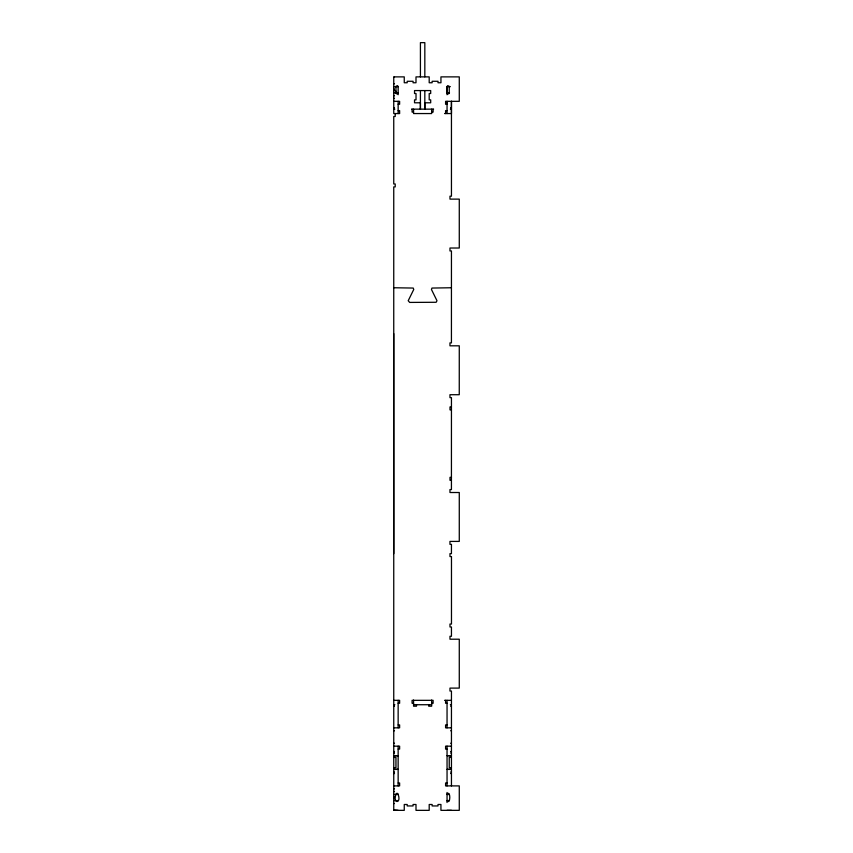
<?xml version="1.0" encoding="UTF-8"?>
<svg xmlns="http://www.w3.org/2000/svg" width="853" height="853" viewBox="0 0 853 853"><rect width="100%" height="100%" fill="white"/><g stroke="black" fill="none" stroke-linecap="round" stroke-linejoin="round"><path stroke-width="1.28" d="M447.047 94.726L447.047 86.473L447.75 85.62L449.232 86.302L449.254 92.774A1.098 1.098 0 0 1 448.145 93.873A1.098 1.098 0 0 1 447.047 92.774L447.047 86.654L450.352 86.654M393.745 77.303L394.481 77.303M393.745 83.722L394.481 83.722M393.745 86.654L398.148 86.654M393.745 89.107L394.481 89.107M393.745 90.567L394.854 90.567M393.745 92.774L398.148 92.774A1.098 1.098 0 0 1 397.05 93.873A1.098 1.098 0 0 1 395.952 92.774L395.973 86.302L397.455 85.62L398.148 86.473L398.148 94.726M447.047 92.774L449.488 92.774M393.745 95.707L394.481 95.707M393.745 98.394L394.481 98.394M393.745 101.326L399.62 101.326L399.62 104.258L398.148 104.258M447.047 104.258L445.586 104.258L445.586 101.326L459.277 101.326L459.277 76.877L440.937 76.877L440.958 82.752L438.005 82.752L438.026 81.28L432.13 81.28L432.13 82.752L429.198 82.752L429.198 76.877L415.997 76.877L415.997 82.752L413.065 82.752L413.087 81.28L407.201 81.28L407.201 82.752L404.258 82.752L404.258 76.877L393.745 76.877L393.745 113.556L399.641 113.556L399.62 110.623L398.148 110.623M393.745 107.681L394.481 107.681M450.715 107.681L451.45 107.681M393.745 109.152L394.854 109.152M411.594 109.152L433.601 109.152M450.352 109.152L451.45 109.152M447.068 110.623L445.586 110.623L445.586 113.556M413.566 112.084L412.095 112.084L412.095 109.152M431.661 112.084L433.121 112.084L433.121 109.152M444.552 113.556L451.45 113.556L451.45 101.326L451.45 196.19L449.979 196.19L449.979 199.122L459.277 199.122L459.277 248.02L449.979 248.02L449.979 250.953L451.45 250.953L451.429 342.885L449.957 342.885L449.979 345.817L459.277 345.817L459.255 394.715L449.957 394.715L449.979 397.647L451.45 397.647L451.429 489.579L449.957 489.579L449.979 492.512L459.277 492.512L459.277 541.41L449.957 541.41L449.957 544.342L451.45 544.342L451.429 553.64L449.979 553.64L449.979 556.572L451.472 556.572L451.472 624.044L449.979 624.044L450 626.987L451.45 626.987L451.45 636.274L449.979 636.274L449.979 639.206L459.277 639.206L459.277 688.104L449.979 688.104L449.979 691.037L451.45 691.037L451.45 785.901M393.745 287.749L413.204 288.058L413.758 289.455L408.214 300.714L409.664 302.42L436.15 302.282L436.981 300.714L431.437 289.455L431.991 288.058L451.45 287.749M393.723 333.598L393.766 553.64M451.45 406.945L450 406.945L450 409.877L451.472 409.877M451.472 477.349L450 477.349L450 480.292L451.45 480.292M393.745 700.334L399.62 700.334L399.62 703.267L398.148 703.267M444.552 700.334L451.45 700.334M413.566 703.267L412.095 703.267L412.095 700.334L433.121 700.334L433.121 703.267L431.661 703.267M447.047 703.267L445.586 703.267L445.586 700.334M393.745 704.727L394.854 704.727M413.556 704.727L431.65 704.727M450.352 704.727L451.45 704.727M393.745 706.199L394.481 706.199M450.715 706.199L451.45 706.199M398.148 724.901L399.62 724.901L399.62 727.833L393.745 727.833M447.047 724.901L445.586 724.901L445.586 727.833L451.45 727.833M393.745 730.765L394.481 730.765M450.715 730.765L451.45 730.765M393.745 743.24L394.481 743.24M450.715 743.24L451.45 743.24M393.745 746.172L399.62 746.172L399.62 749.105L398.148 749.105M451.45 746.172L445.586 746.172L445.586 749.105L447.047 749.105M393.745 751.536L394.481 751.536M450.715 751.536L451.45 751.536M393.745 753.007L394.481 753.007M450.715 753.007L451.45 753.007M393.745 757.411L395.952 757.411L395.952 767.679L393.745 767.679M451.45 757.411L449.243 757.411L449.243 767.679L451.45 767.679M393.745 769.353L398.148 769.353M447.047 769.353L451.45 769.353M393.745 769.406L397.413 769.406M447.782 769.406L451.45 769.406M393.745 772.072L394.481 772.072M450.715 772.072L451.45 772.072M393.745 773.543L394.481 773.543M450.715 773.543L451.45 773.543M398.148 782.969L399.62 782.969L399.62 785.901L393.745 785.901M447.047 782.969L445.586 782.969L445.586 785.901L459.277 785.901L459.277 810.35L440.937 810.35L440.937 804.486L438.005 804.486L438.005 805.946L432.13 805.946L432.13 804.486L429.198 804.486L429.198 810.35L415.997 810.35L415.997 804.486L413.065 804.486L413.065 805.946L407.201 805.946L407.201 804.486L404.258 804.486L404.258 810.35L393.745 810.35L393.745 186.903L395.216 186.903L395.216 183.971L393.745 183.971L393.745 116.488L395.216 116.488L395.216 113.556M393.745 788.833L394.481 788.833M393.745 791.52L394.481 791.52M393.745 794.463L398.148 794.463C401.667 803.835 392.433 803.835 395.952 794.463A1.098 1.098 0 0 1 397.05 793.354A1.098 1.098 0 0 1 398.148 794.463M449.488 794.463L447.047 794.463A1.098 1.098 0 0 1 448.145 793.354A1.098 1.098 0 0 1 449.243 794.463C450.341 795.7 449.883 804.23 447.047 800.754M393.745 796.659L394.854 796.659M393.745 798.131L394.481 798.131M393.745 800.572L398.148 800.572M447.047 800.572L449.488 800.572M393.745 803.505L394.481 803.505M393.745 809.934L398.148 810.35M395.952 91.196L395.952 92.774M451.45 810.35L447.047 810.35M447.068 101.539L447.068 104.13M447.047 101.326L447.047 113.556M447.047 700.334L447.047 727.833M447.047 746.172L447.047 785.901M447.047 792.501L447.047 802.524M431.65 109.152L431.661 113.556L413.556 113.556L413.556 109.152M431.65 700.036L431.661 706.199L428.718 706.199L428.718 704.727M424.826 76.877L424.826 42.65L420.422 42.65L420.422 76.877M424.826 90.567L424.826 109.152L424.826 102.797L430.69 102.797L430.69 99.865L429.198 99.865L429.198 93.499L430.69 93.499L430.69 90.567L414.526 90.567L414.526 93.499L416.019 93.499L416.019 99.865L414.526 99.865L414.526 102.797L420.422 102.797L420.422 109.152L420.422 90.567M416.499 704.727L416.499 706.199L413.566 706.199L413.556 700.036M398.148 101.326L398.148 113.556M398.148 700.334L398.148 727.833M398.148 746.172L398.148 785.901M398.148 755.673L393.745 755.673L398.148 755.737M451.45 755.673L447.047 755.673L451.45 755.737"/></g></svg>
